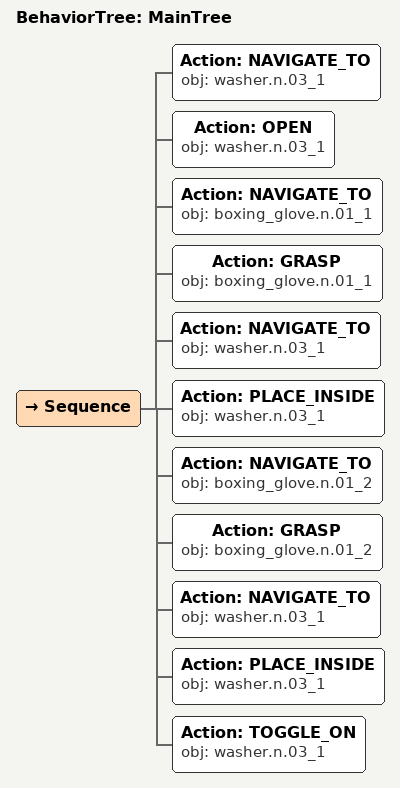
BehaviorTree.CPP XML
<root main_tree_to_execute="MainTree">
  <BehaviorTree ID="MainTree">
    <Sequence>
      <Action ID="NAVIGATE_TO" obj="washer.n.03_1"/>
      <Action ID="OPEN" obj="washer.n.03_1"/>
      <Action ID="NAVIGATE_TO" obj="boxing_glove.n.01_1"/>
      <Action ID="GRASP" obj="boxing_glove.n.01_1"/>
      <Action ID="NAVIGATE_TO" obj="washer.n.03_1"/>
      <Action ID="PLACE_INSIDE" obj="washer.n.03_1"/>
      <Action ID="NAVIGATE_TO" obj="boxing_glove.n.01_2"/>
      <Action ID="GRASP" obj="boxing_glove.n.01_2"/>
      <Action ID="NAVIGATE_TO" obj="washer.n.03_1"/>
      <Action ID="PLACE_INSIDE" obj="washer.n.03_1"/>
      <Action ID="TOGGLE_ON" obj="washer.n.03_1"/>
    </Sequence>
  </BehaviorTree>
</root>
